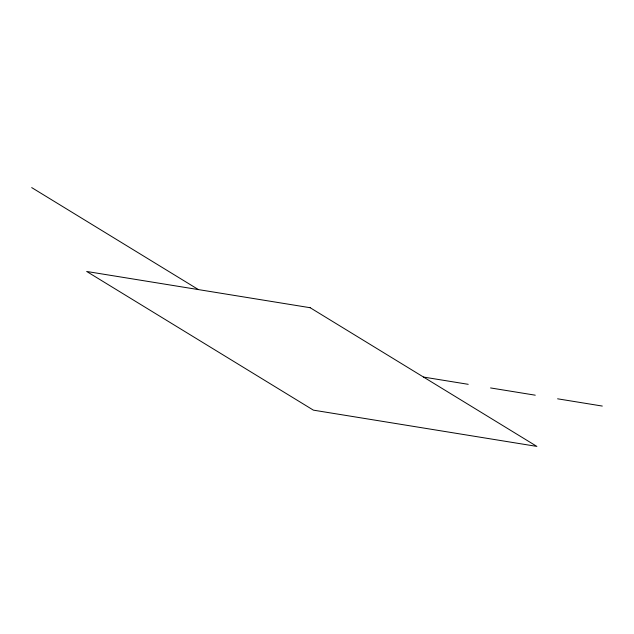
<?xml version="1.0" encoding="UTF-8"?>
<svg xmlns="http://www.w3.org/2000/svg" width="634" height="634" viewBox="0 0 634 634"><rect width="100%" height="100%" fill="white"/><g stroke="black" fill="none" stroke-linecap="round" stroke-linejoin="round"><path stroke-width="0.95" d="M423.52 377.064L468.217 384.315M490.565 387.937L535.255 395.188M557.603 398.81L602.3 406.061M31.7 187.593L198.434 289.595M310.169 307.72L86.692 271.471L313.402 410.15L536.871 446.407L310.169 307.72"/></g></svg>
